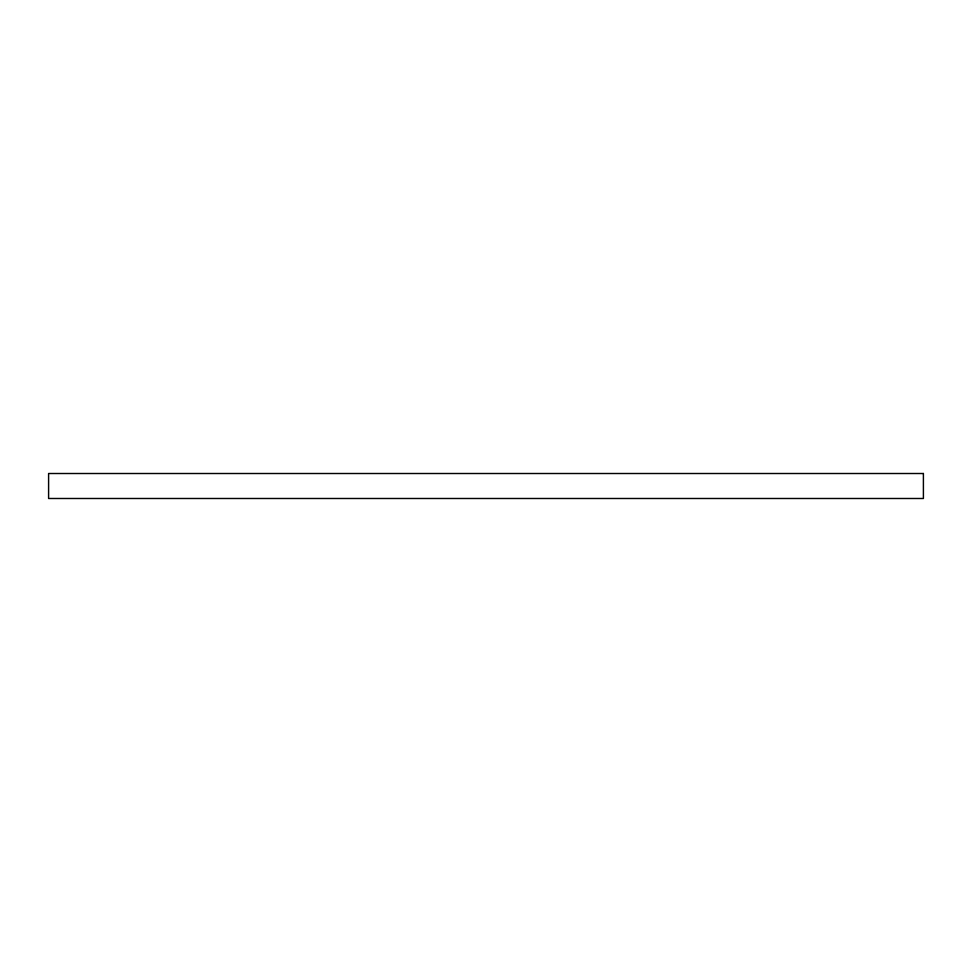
<?xml version="1.0" encoding="UTF-8"?>
<svg xmlns="http://www.w3.org/2000/svg" width="972" height="972" viewBox="0 0 972 972"><rect width="100%" height="100%" fill="white"/><g stroke="black" fill="none" stroke-linecap="round" stroke-linejoin="round"><path stroke-width="1.46" d="M923.4 473.51L48.6 473.51L48.6 498.49L923.4 498.49L923.4 473.51"/></g></svg>
